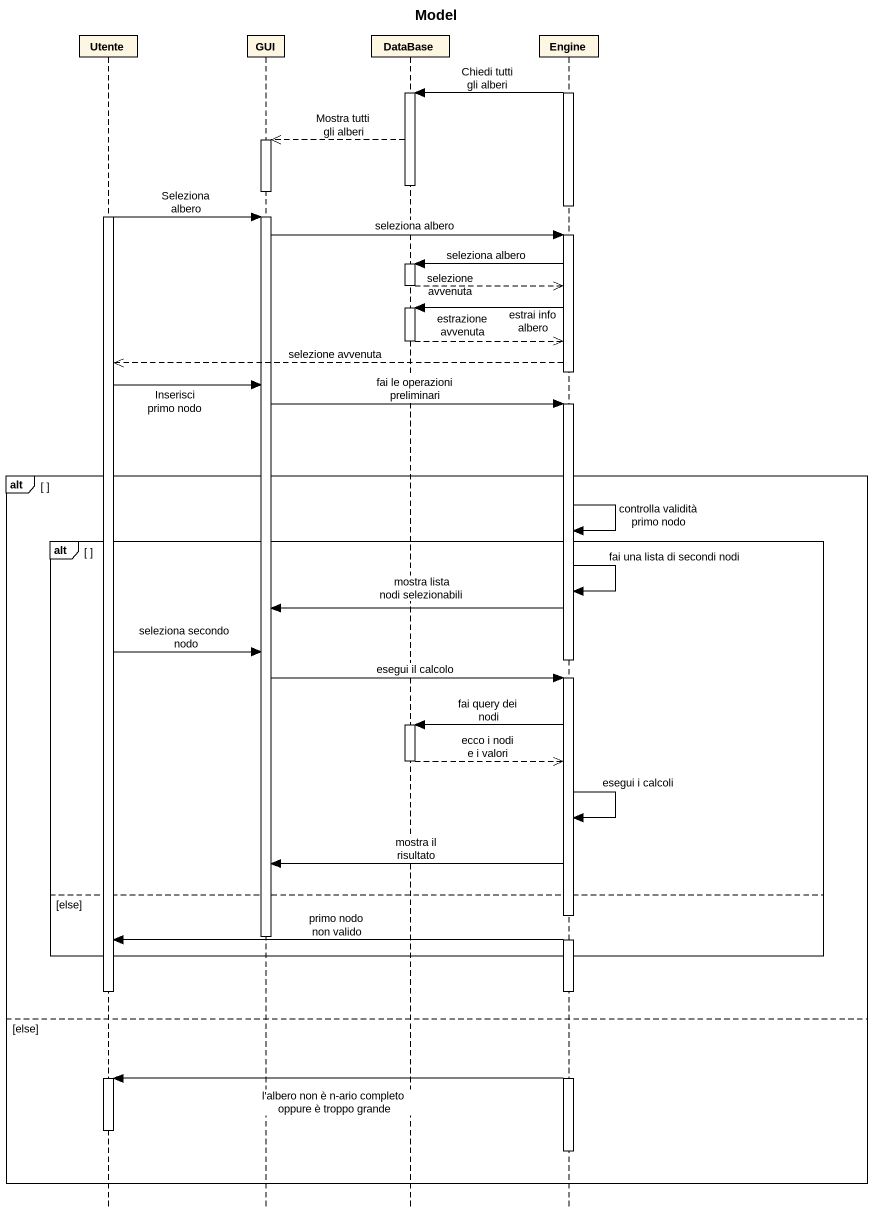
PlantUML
@startuml
title Model
hide footbox
participant Utente
participant GUI
participant "DataBase" as DataBase_
participant Engine

activate Engine
Engine -> DataBase_ : Chiedi tutti gli alberi
activate DataBase_
DataBase_ -->> GUI : Mostra tutti gli alberi
activate GUI
deactivate DataBase_
deactivate GUI
deactivate Engine
activate Utente
Utente -> GUI : Seleziona albero
activate GUI
GUI -> Engine : seleziona albero
activate Engine
Engine -> DataBase_ : seleziona albero
activate DataBase_
DataBase_ -->> Engine : selezione avvenuta
deactivate DataBase_
Engine -> DataBase_ : estrai info albero
activate DataBase_
DataBase_ -->> Engine : estrazione avvenuta
deactivate DataBase_
Engine -->> Utente : selezione avvenuta
deactivate Engine
Utente -> GUI : Inserisci primo nodo
GUI -> Engine : fai le operazioni preliminari
activate Engine
alt
  Engine -> Engine : controlla validità primo nodo
  alt
    Engine -> Engine : fai una lista di secondi nodi
    Engine -> GUI : mostra lista nodi selezionabili
    Utente -> GUI : seleziona secondo nodo
    deactivate Engine
    GUI -> Engine : esegui il calcolo
    activate Engine
    Engine -> DataBase_ : fai query dei nodi
    activate DataBase_
    DataBase_ -->> Engine : ecco i nodi e i valori
    deactivate DataBase_
    Engine -> Engine : esegui i calcoli
    Engine -> GUI : mostra il risultato
  else else
    deactivate GUI
    Engine -> Utente : primo nodo non valido
  end
  deactivate Utente
else else
  Engine -> Utente : l'albero non è n-ario completo oppure è troppo grande
  activate Utente
  deactivate Utente
  deactivate Engine
end
@enduml
